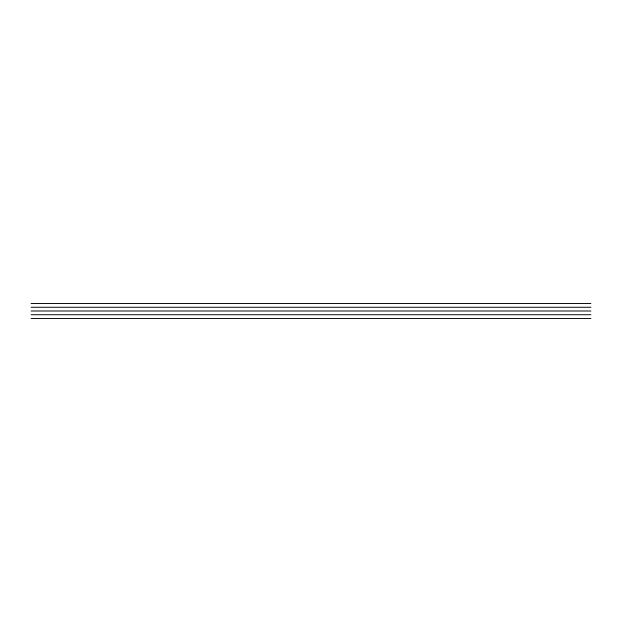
<?xml version="1.0" encoding="UTF-8"?>
<svg xmlns="http://www.w3.org/2000/svg" width="622" height="622" viewBox="0 0 622 622"><rect width="100%" height="100%" fill="white"/><g stroke="black" fill="none" stroke-linecap="round" stroke-linejoin="round"><path stroke-width="0.93" d="M31.1 303.536L590.9 303.536M31.1 307.268L590.9 307.268M31.1 311L590.9 311M31.1 314.732L590.9 314.732M31.1 318.464L590.9 318.464"/></g></svg>
